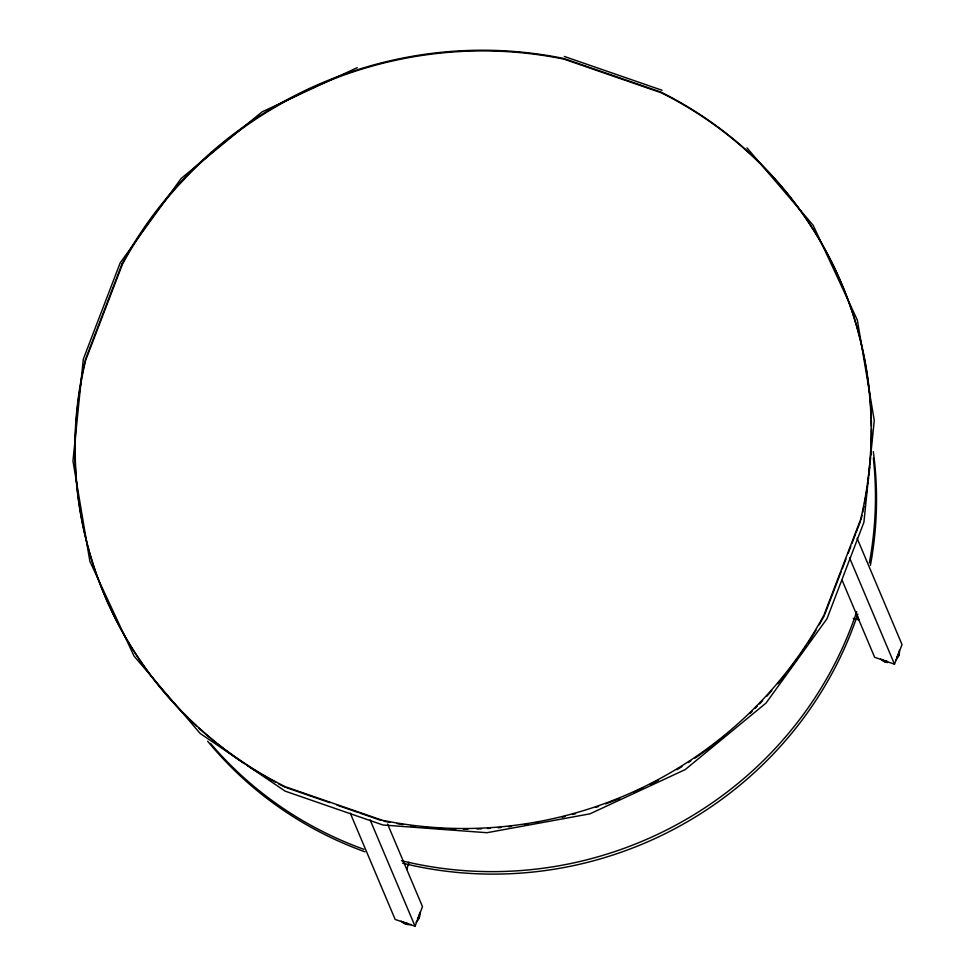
<?xml version="1.0" encoding="UTF-8"?>
<svg xmlns="http://www.w3.org/2000/svg" width="975" height="975" viewBox="0 0 975 975"><rect width="100%" height="100%" fill="white"/><g stroke="black" fill="none" stroke-linecap="round" stroke-linejoin="round"><path stroke-width="1.46" d="M406.782 869.481L408.988 862.193M350.232 813.089L395.168 919.449L415.058 926.25L422.48 906.64L387.599 824.07M824.813 614.287L841.12 571.728M842.205 568.888L846.007 558.955M848.177 553.276L850.858 546.28M851.931 543.489L855.684 533.691M856.208 532.313L860.45 521.235M842.132 580.32L874.648 657.284L894.502 664.194L902.033 644.609L857.098 538.249M357.252 67.653L262.031 111.881L181.179 178.437L120.23 262.775L83.314 359.141L72.967 460.98L89.883 561.344L134.038 656.065L200.241 733.529L285.127 791.139L382.956 824.996L486.915 832.711L590.009 813.82L685.206 769.592L766.033 703.06L826.983 618.735L863.911 522.283L874.258 420.444L857.342 320.08L813.199 225.359L746.984 147.895M853.271 618.394L859.146 620.003L857.062 615.042M564.354 56.477L662.11 90.285M286.723 787.763L329.818 802.669M336.997 805.155L358.544 812.614M359.958 813.101L381.115 820.414M898.267 654.396L898.792 655.639M849.566 557.822L894.502 664.194M884.569 660.733L885.093 661.976M418.775 916.451L419.299 917.682M370.134 819.89L415.058 926.25M405.112 922.85L405.637 924.093M871.272 418.555A400.079 387.16 -22.9 0 0 661.379 92.808L564.135 59.17A400.079 387.16 -22.9 0 0 122.387 264.371L85.678 360.226A400.079 387.16 -22.9 0 0 196.402 725.924M871.321 420.054A400.079 387.16 -22.9 0 1 871.443 426.087M871.467 429.097A400.079 387.16 -22.9 0 1 871.187 445.807M871.053 448.853A400.079 387.16 -22.9 0 1 870.712 454.959M870.504 458.006A400.079 387.16 -22.9 0 1 870.029 464.112M869.749 467.171A400.079 387.16 -22.9 0 1 868.944 474.788M868.579 477.835A400.079 387.16 -22.9 0 1 867.774 483.905M867.336 486.939A400.079 387.16 -22.9 0 1 866.141 494.496M865.617 497.518A400.079 387.16 -22.9 0 1 864.508 503.514M863.923 506.513A400.079 387.16 -22.9 0 1 862.668 512.46M862.01 515.422A400.079 387.16 -22.9 0 1 860.986 519.846M824.277 615.712A400.079 387.16 -22.9 0 1 819.122 624.926M816.051 630.155A400.079 387.16 -22.9 0 1 807.995 643.098M806.313 645.657A400.079 387.16 -22.9 0 1 800.28 654.53M796.721 659.527A400.079 387.16 -22.9 0 1 789.384 669.374M785.594 674.2A400.079 387.16 -22.9 0 1 777.831 683.682M771.834 690.617A400.079 387.16 -22.9 0 1 766.74 696.26M762.621 700.684A400.079 387.16 -22.9 0 1 759.513 703.926M757.417 706.071A400.079 387.16 -22.9 0 1 755.308 708.203M752.103 711.384A400.079 387.16 -22.9 0 1 749.933 713.493M727.35 733.761A400.079 387.16 -22.9 0 1 694.578 758.392M690.812 760.902A400.079 387.16 -22.9 0 1 688.289 762.547M681.964 766.582A400.079 387.16 -22.9 0 1 676.833 769.738M658.418 780.219A400.079 387.16 -22.9 0 1 650.313 784.448M643.476 787.837A400.079 387.16 -22.9 0 1 633.811 792.382M619.808 798.415A400.079 387.16 -22.9 0 1 605.633 803.924M598.516 806.459A400.079 387.16 -22.9 0 1 595.664 807.434M575.53 813.686A400.079 387.16 -22.9 0 1 572.617 814.491M565.293 816.441A400.079 387.16 -22.9 0 1 562.343 817.172M538.529 822.315A400.079 387.16 -22.9 0 1 535.531 822.863M528.023 824.131A400.079 387.16 -22.9 0 1 525.013 824.594M511.461 826.41A400.079 387.16 -22.9 0 1 508.45 826.751M500.931 827.495A400.079 387.16 -22.9 0 1 497.933 827.763M490.437 828.323A400.079 387.16 -22.9 0 1 487.439 828.506M481.467 828.799A400.079 387.16 -22.9 0 1 476.97 828.969M467.939 829.164A400.079 387.16 -22.9 0 1 463.405 829.177M455.849 829.103A400.079 387.16 -22.9 0 1 449.792 828.933M442.223 828.592A400.079 387.16 -22.9 0 1 437.678 828.323M428.61 827.641A400.079 387.16 -22.9 0 1 422.577 827.068M415.07 826.227A400.079 387.16 -22.9 0 1 410.572 825.654M403.114 824.594A400.079 387.16 -22.9 0 1 397.191 823.643M389.829 822.339A400.079 387.16 -22.9 0 1 383.979 821.206M285.285 787.276A400.079 387.16 -22.9 0 1 278.521 783.803M275.827 782.377A400.079 387.16 -22.9 0 1 246.846 765.204M244.274 763.51A400.079 387.16 -22.9 0 1 217.059 743.657M214.683 741.743A400.079 387.16 -22.9 0 1 198.62 727.959M873.307 451.632A376.387 364.236 -22.9 0 1 870.407 565.378M857.829 613.982A376.387 364.236 -22.9 0 1 402.577 863.18M364.942 851.797A376.387 364.236 -22.9 0 1 207.699 741.256M873.368 458.25A376.387 364.236 -22.9 0 1 869.359 562.904M856.781 611.508A376.387 364.236 -22.9 0 1 401.529 860.706M363.894 849.322A376.387 364.236 -22.9 0 1 210.563 743.45M419.396 913.794A10.664 10.323 -22.9 0 1 417.471 918.864M407.818 923.398A10.664 10.323 -22.9 0 1 402.663 921.643M419.823 912.332A10.664 10.323 -22.9 0 1 416.106 922.131M411.109 924.471A10.664 10.323 -22.9 0 1 401.164 921.082M898.901 651.751A10.664 10.323 -22.9 0 1 896.951 656.821M887.274 661.294A10.664 10.323 -22.9 0 1 882.131 659.514M899.34 650.288A10.664 10.323 -22.9 0 1 895.574 660.075M887.798 662.537A10.664 10.323 -22.9 0 1 880.632 658.942M122.107 263.713L85.398 359.568A400.079 387.16 -22.9 0 0 285.005 786.618L382.249 820.255A400.079 387.16 -22.9 0 0 823.997 615.054L860.706 519.2A400.079 387.16 -22.9 0 0 661.099 92.15L563.867 58.512A400.079 387.16 -22.9 0 0 122.107 263.713"/></g></svg>
